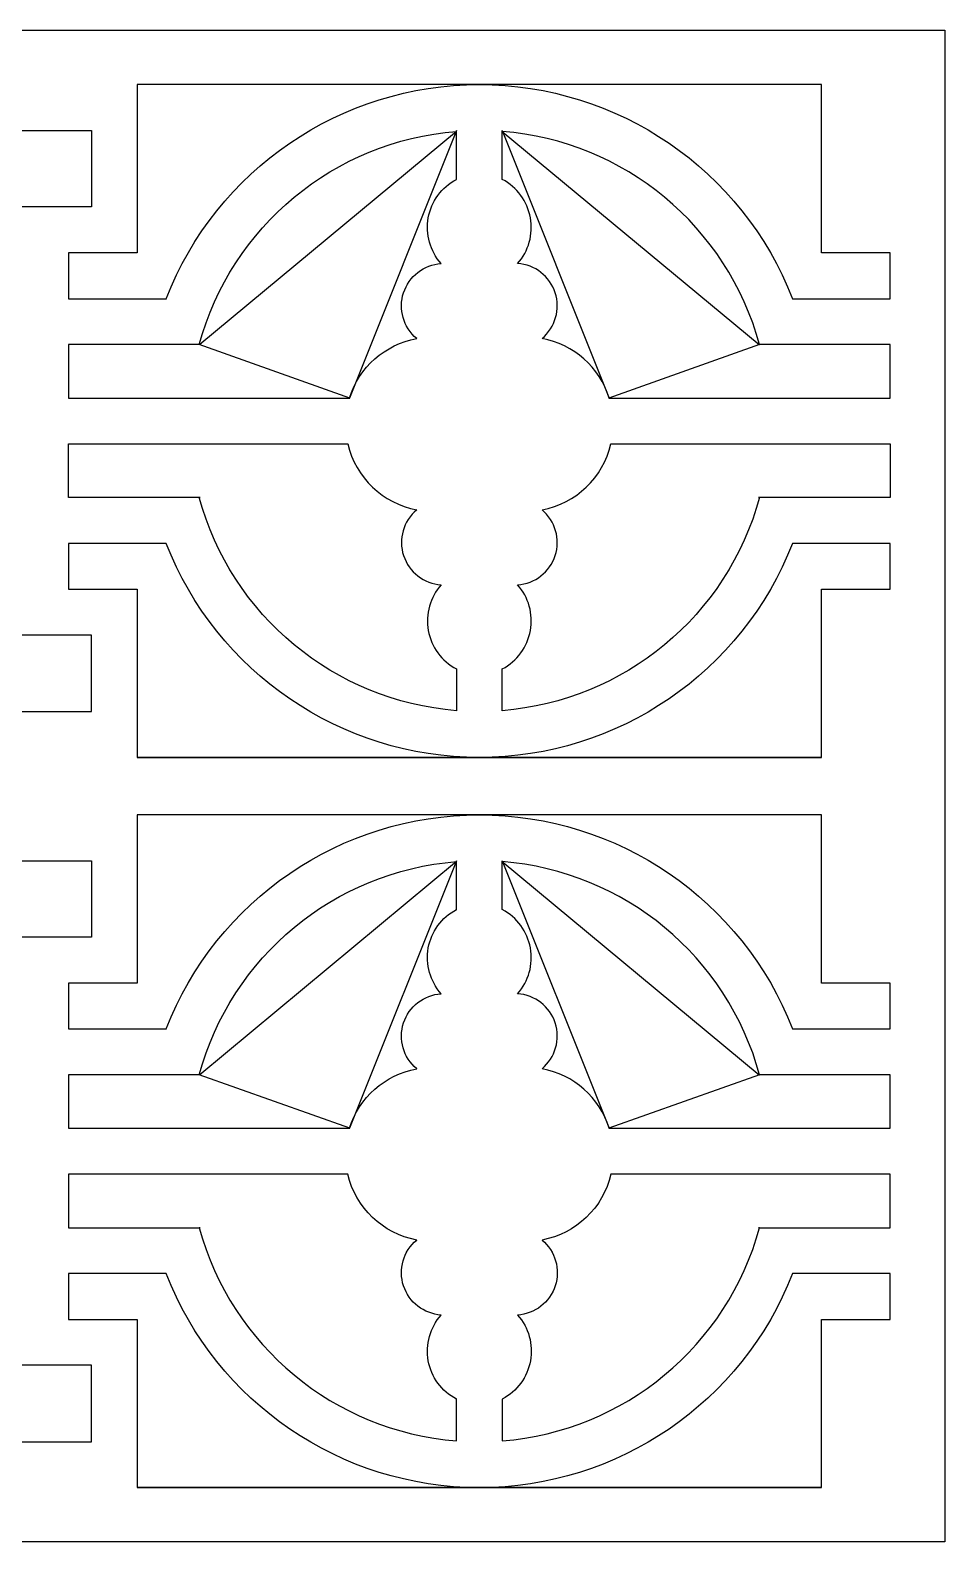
# Model space of a CAD drawing. Header units: centimetres. Extents: x -7.4 to 7.8, y -12.9 to 13.7.
# Drawn here: x 0.23 to 7.83, y 1.17 to 13.73 of the extents above; entities that cross this region are included whole.
import ezdxf

# ---------------------------------------------------------------- set-up
doc = ezdxf.new("R2010")
doc.units = ezdxf.units.CM
doc.header["$MEASUREMENT"] = 0
doc.layers.add('layer 1', color=7, linetype='Continuous')

msp = doc.modelspace()

# ---------------------------------------------------------------- linework, layer by layer
at = {"layer": 'layer 1', "color": 177}
for points, knots in [([(-7.37067, 1.17018), (-7.37067, 1.17018), (7.83042, 1.17018), (7.83042, 1.17018), (7.83042, 1.17018), (7.83042, 1.17018), (7.83042, 13.72503), (7.83042, 13.72503), (7.83042, 13.72503), (7.83042, 13.72503), (-7.37067, 13.72503), (-7.37067, 13.72503), (-7.37067, 13.72503), (-7.37067, 13.72503), (-7.37067, 1.17018), (-7.37067, 1.17018), (-7.37067, 1.17018), (-7.37067, 1.17018), (-7.37067, 1.17018), (-7.37067, 1.17018)], [0, 0, 0, 0, 0.16666667, 0.16666667, 0.16666667, 0.16666667, 0.33333333, 0.33333333, 0.33333333, 0.33333333, 0.5, 0.5, 0.5, 0.5, 0.66666667, 0.66666667, 0.66666667, 0.66666667, 1, 1, 1, 1]), ([(1.36337, 11.49529), (1.36337, 11.49529), (0.54753, 11.49529), (0.54753, 11.49529), (0.54753, 11.49529), (0.54753, 11.49529), (0.54753, 11.87635), (0.54753, 11.87635), (0.54753, 11.87635), (0.54753, 11.87635), (1.11911, 11.87635), (1.11911, 11.87635), (1.11911, 11.87635), (1.11911, 11.87635), (1.11911, 13.27355), (1.11911, 13.27355), (1.11911, 13.27355), (1.11911, 13.27355), (6.80607, 13.27355), (6.80607, 13.27355), (6.80607, 13.27355), (6.80607, 13.27355), (6.80607, 11.87635), (6.80607, 11.87635), (6.80607, 11.87635), (6.80607, 11.87635), (7.37766, 11.87635), (7.37766, 11.87635), (7.37766, 11.87635), (7.37766, 11.87635), (7.37766, 11.49529), (7.37766, 11.49529), (7.37766, 11.49529), (7.37766, 11.49529), (6.5657, 11.49529), (6.5657, 11.49529), (6.5657, 11.49529), (6.1471, 12.56763), (5.11373, 13.27355), (3.96259, 13.27355), (3.96259, 13.27355), (2.81144, 13.27355), (1.77808, 12.56763), (1.35948, 11.49529), (1.35948, 11.49529), (1.35948, 11.49529), (1.36337, 11.49529), (1.36337, 11.49529)], [0, 0, 0, 0, 0.07692308, 0.07692308, 0.07692308, 0.07692308, 0.15384615, 0.15384615, 0.15384615, 0.15384615, 0.23076923, 0.23076923, 0.23076923, 0.23076923, 0.30769231, 0.30769231, 0.30769231, 0.30769231, 0.38461538, 0.38461538, 0.38461538, 0.38461538, 0.46153846, 0.46153846, 0.46153846, 0.46153846, 0.53846154, 0.53846154, 0.53846154, 0.53846154, 0.61538462, 0.61538462, 0.61538462, 0.61538462, 0.69230769, 0.69230769, 0.69230769, 0.69230769, 0.76923077, 0.76923077, 0.76923077, 0.76923077, 0.84615385, 0.84615385, 0.84615385, 0.84615385, 1, 1, 1, 1]), ([(-0.27809, 12.2574), (-0.27809, 12.2574), (0.73806, 12.2574), (0.73806, 12.2574), (0.73806, 12.2574), (0.73806, 12.2574), (0.73806, 12.8925), (0.73806, 12.8925), (0.73806, 12.8925), (0.73806, 12.8925), (-0.27809, 12.8925), (-0.27809, 12.8925), (-0.27809, 12.8925), (-0.27809, 12.8925), (-0.27809, 12.2574), (-0.27809, 12.2574), (-0.27809, 12.2574), (-0.27809, 12.2574), (-0.27809, 12.2574), (-0.27809, 12.2574)], [0, 0, 0, 0, 0.16666667, 0.16666667, 0.16666667, 0.16666667, 0.33333333, 0.33333333, 0.33333333, 0.33333333, 0.5, 0.5, 0.5, 0.5, 0.66666667, 0.66666667, 0.66666667, 0.66666667, 1, 1, 1, 1]), ([(3.77206, 12.88496), (2.75735, 12.8046), (1.90215, 12.09624), (1.6343, 11.11424), (1.6343, 11.11424), (1.6343, 11.11424), (1.63865, 11.11424), (1.63865, 11.11424), (1.63865, 11.11424), (1.63865, 11.11424), (3.77206, 12.88496), (3.77206, 12.88496)], [0, 0, 0, 0, 0.25, 0.25, 0.25, 0.25, 0.5, 0.5, 0.5, 0.5, 1, 1, 1, 1]), ([(3.77206, 12.8925), (3.77206, 12.8925), (3.77206, 12.48589), (3.77206, 12.48589), (3.77206, 12.48589), (3.64938, 12.42127), (3.56323, 12.30382), (3.53843, 12.16741), (3.53843, 12.16741), (3.51364, 12.03098), (3.55296, 11.89073), (3.64504, 11.78707), (3.64504, 11.78707), (3.50106, 11.77784), (3.37724, 11.68181), (3.33246, 11.54465), (3.33246, 11.54465), (3.28769, 11.4075), (3.33101, 11.2569), (3.44181, 11.1645), (3.44181, 11.1645), (3.1784, 11.11565), (2.96352, 10.92527), (2.8833, 10.66967), (2.8833, 10.66967), (2.8833, 10.66967), (3.77206, 12.8925), (3.77206, 12.8925)], [0, 0, 0, 0, 0.125, 0.125, 0.125, 0.125, 0.25, 0.25, 0.25, 0.25, 0.375, 0.375, 0.375, 0.375, 0.5, 0.5, 0.5, 0.5, 0.625, 0.625, 0.625, 0.625, 0.75, 0.75, 0.75, 0.75, 1, 1, 1, 1]), ([(4.15311, 12.8925), (4.15311, 12.8925), (4.15311, 12.48589), (4.15311, 12.48589), (4.15311, 12.48589), (4.27579, 12.42127), (4.36194, 12.30382), (4.38674, 12.16741), (4.38674, 12.16741), (4.41154, 12.03098), (4.37223, 11.89073), (4.28013, 11.78707), (4.28013, 11.78707), (4.42411, 11.77784), (4.54794, 11.68181), (4.59271, 11.54465), (4.59271, 11.54465), (4.63748, 11.4075), (4.59417, 11.2569), (4.48337, 11.1645), (4.48337, 11.1645), (4.74678, 11.11565), (4.96166, 10.92527), (5.04187, 10.66967), (5.04187, 10.66967), (5.04187, 10.66967), (4.15311, 12.8925), (4.15311, 12.8925)], [0, 0, 0, 0, 0.125, 0.125, 0.125, 0.125, 0.25, 0.25, 0.25, 0.25, 0.375, 0.375, 0.375, 0.375, 0.5, 0.5, 0.5, 0.5, 0.625, 0.625, 0.625, 0.625, 0.75, 0.75, 0.75, 0.75, 1, 1, 1, 1]), ([(4.15311, 12.88496), (5.16782, 12.8046), (6.02302, 12.09624), (6.29088, 11.11424), (6.29088, 11.11424), (6.29088, 11.11424), (6.28653, 11.11424), (6.28653, 11.11424), (6.28653, 11.11424), (6.28653, 11.11424), (4.15311, 12.88496), (4.15311, 12.88496)], [0, 0, 0, 0, 0.25, 0.25, 0.25, 0.25, 0.5, 0.5, 0.5, 0.5, 1, 1, 1, 1]), ([(2.88575, 10.66967), (2.88575, 10.66967), (0.54753, 10.66967), (0.54753, 10.66967), (0.54753, 10.66967), (0.54753, 10.66967), (0.54753, 11.11424), (0.54753, 11.11424), (0.54753, 11.11424), (0.54753, 11.11424), (1.6343, 11.11424), (1.6343, 11.11424), (1.6343, 11.11424), (1.6343, 11.11424), (2.88575, 10.66967), (2.88575, 10.66967)], [0, 0, 0, 0, 0.2, 0.2, 0.2, 0.2, 0.4, 0.4, 0.4, 0.4, 0.6, 0.6, 0.6, 0.6, 1, 1, 1, 1]), ([(6.29088, 11.11424), (6.29088, 11.11424), (7.37766, 11.11424), (7.37766, 11.11424), (7.37766, 11.11424), (7.37766, 11.11424), (7.37766, 10.66967), (7.37766, 10.66967), (7.37766, 10.66967), (7.37766, 10.66967), (5.03943, 10.66967), (5.03943, 10.66967), (5.03943, 10.66967), (5.03943, 10.66967), (6.29088, 11.11424), (6.29088, 11.11424)], [0, 0, 0, 0, 0.2, 0.2, 0.2, 0.2, 0.4, 0.4, 0.4, 0.4, 0.6, 0.6, 0.6, 0.6, 1, 1, 1, 1]), ([(1.6343, 9.84405), (1.90215, 8.86205), (2.75735, 8.15367), (3.77206, 8.07331), (3.77206, 8.07331), (3.77206, 8.07331), (3.77206, 8.42002), (3.77206, 8.42002), (3.77206, 8.42002), (3.64938, 8.48465), (3.56323, 8.60209), (3.53844, 8.73851), (3.53844, 8.73851), (3.51364, 8.87493), (3.55296, 9.01518), (3.64504, 9.11885), (3.64504, 9.11885), (3.50106, 9.12808), (3.37724, 9.22412), (3.33246, 9.36127), (3.33246, 9.36127), (3.28769, 9.49844), (3.33101, 9.64903), (3.44181, 9.74143), (3.44181, 9.74143), (3.15914, 9.79385), (2.9343, 10.00864), (2.869, 10.28861), (2.869, 10.28861), (2.869, 10.28861), (0.54753, 10.28861), (0.54753, 10.28861), (0.54753, 10.28861), (0.54753, 10.28861), (0.54753, 9.84405), (0.54753, 9.84405), (0.54753, 9.84405), (0.54753, 9.84405), (1.6343, 9.84405), (1.6343, 9.84405), (1.6343, 9.84405), (1.6343, 9.84405), (1.64177, 9.84405), (1.64177, 9.84405), (1.64177, 9.84405), (1.64177, 9.84405), (1.6343, 9.84405), (1.6343, 9.84405)], [0, 0, 0, 0, 0.07692308, 0.07692308, 0.07692308, 0.07692308, 0.15384615, 0.15384615, 0.15384615, 0.15384615, 0.23076923, 0.23076923, 0.23076923, 0.23076923, 0.30769231, 0.30769231, 0.30769231, 0.30769231, 0.38461538, 0.38461538, 0.38461538, 0.38461538, 0.46153846, 0.46153846, 0.46153846, 0.46153846, 0.53846154, 0.53846154, 0.53846154, 0.53846154, 0.61538462, 0.61538462, 0.61538462, 0.61538462, 0.69230769, 0.69230769, 0.69230769, 0.69230769, 0.76923077, 0.76923077, 0.76923077, 0.76923077, 0.84615385, 0.84615385, 0.84615385, 0.84615385, 1, 1, 1, 1]), ([(6.28342, 9.84405), (6.28342, 9.84405), (6.29088, 9.84405), (6.29088, 9.84405), (6.29088, 9.84405), (6.29088, 9.84405), (7.37766, 9.84405), (7.37766, 9.84405), (7.37766, 9.84405), (7.37766, 9.84405), (7.37766, 10.28861), (7.37766, 10.28861), (7.37766, 10.28861), (7.37766, 10.28861), (5.05617, 10.28861), (5.05617, 10.28861), (5.05617, 10.28861), (4.99087, 10.00864), (4.76604, 9.79385), (4.48337, 9.74143), (4.48337, 9.74143), (4.59417, 9.64903), (4.63748, 9.49844), (4.59271, 9.36127), (4.59271, 9.36127), (4.54794, 9.22412), (4.42411, 9.12808), (4.28013, 9.11885), (4.28013, 9.11885), (4.37223, 9.01518), (4.41154, 8.87493), (4.38673, 8.73851), (4.38673, 8.73851), (4.36194, 8.60209), (4.27579, 8.48465), (4.15311, 8.42002), (4.15311, 8.42002), (4.15311, 8.42002), (4.15311, 8.07331), (4.15311, 8.07331), (4.15311, 8.07331), (5.16782, 8.15367), (6.02302, 8.86205), (6.29088, 9.84405), (6.29088, 9.84405), (6.29088, 9.84405), (6.28342, 9.84405), (6.28342, 9.84405)], [0, 0, 0, 0, 0.07692308, 0.07692308, 0.07692308, 0.07692308, 0.15384615, 0.15384615, 0.15384615, 0.15384615, 0.23076923, 0.23076923, 0.23076923, 0.23076923, 0.30769231, 0.30769231, 0.30769231, 0.30769231, 0.38461538, 0.38461538, 0.38461538, 0.38461538, 0.46153846, 0.46153846, 0.46153846, 0.46153846, 0.53846154, 0.53846154, 0.53846154, 0.53846154, 0.61538462, 0.61538462, 0.61538462, 0.61538462, 0.69230769, 0.69230769, 0.69230769, 0.69230769, 0.76923077, 0.76923077, 0.76923077, 0.76923077, 0.84615385, 0.84615385, 0.84615385, 0.84615385, 1, 1, 1, 1]), ([(1.11911, 7.68473), (1.11911, 7.68473), (1.11911, 9.08194), (1.11911, 9.08194), (1.11911, 9.08194), (1.11911, 9.08194), (0.54753, 9.08194), (0.54753, 9.08194), (0.54753, 9.08194), (0.54753, 9.08194), (0.54753, 9.46299), (0.54753, 9.46299), (0.54753, 9.46299), (0.54753, 9.46299), (1.35948, 9.46299), (1.35948, 9.46299), (1.35948, 9.46299), (1.77808, 8.39064), (2.81144, 7.68473), (3.96259, 7.68473), (3.96259, 7.68473), (5.11373, 7.68473), (6.1471, 8.39064), (6.5657, 9.46299), (6.5657, 9.46299), (6.5657, 9.46299), (7.37766, 9.46299), (7.37766, 9.46299), (7.37766, 9.46299), (7.37766, 9.46299), (7.37766, 9.08194), (7.37766, 9.08194), (7.37766, 9.08194), (7.37766, 9.08194), (6.80607, 9.08194), (6.80607, 9.08194), (6.80607, 9.08194), (6.80607, 9.08194), (6.80607, 7.68473), (6.80607, 7.68473), (6.80607, 7.68473), (6.80607, 7.68473), (1.11911, 7.68473), (1.11911, 7.68473)], [0, 0, 0, 0, 0.08333333, 0.08333333, 0.08333333, 0.08333333, 0.16666667, 0.16666667, 0.16666667, 0.16666667, 0.25, 0.25, 0.25, 0.25, 0.33333333, 0.33333333, 0.33333333, 0.33333333, 0.41666667, 0.41666667, 0.41666667, 0.41666667, 0.5, 0.5, 0.5, 0.5, 0.58333333, 0.58333333, 0.58333333, 0.58333333, 0.66666667, 0.66666667, 0.66666667, 0.66666667, 0.75, 0.75, 0.75, 0.75, 0.83333333, 0.83333333, 0.83333333, 0.83333333, 1, 1, 1, 1]), ([(-0.27809, 8.70088), (-0.27809, 8.70088), (0.73806, 8.70088), (0.73806, 8.70088), (0.73806, 8.70088), (0.73806, 8.70088), (0.73806, 8.06579), (0.73806, 8.06579), (0.73806, 8.06579), (0.73806, 8.06579), (-0.27809, 8.06579), (-0.27809, 8.06579), (-0.27809, 8.06579), (-0.27809, 8.06579), (-0.27809, 8.70088), (-0.27809, 8.70088), (-0.27809, 8.70088), (-0.27809, 8.70088), (-0.27809, 8.70088), (-0.27809, 8.70088)], [0, 0, 0, 0, 0.16666667, 0.16666667, 0.16666667, 0.16666667, 0.33333333, 0.33333333, 0.33333333, 0.33333333, 0.5, 0.5, 0.5, 0.5, 0.66666667, 0.66666667, 0.66666667, 0.66666667, 1, 1, 1, 1]), ([(1.11911, 7.68473), (1.11911, 7.68473), (6.80607, 7.68473), (6.80607, 7.68473), (6.80607, 7.68473), (6.80607, 7.68473), (1.11911, 7.68473), (1.11911, 7.68473), (1.11911, 7.68473), (1.11911, 7.68473), (1.11911, 7.68473), (1.11911, 7.68473)], [0, 0, 0, 0, 0.25, 0.25, 0.25, 0.25, 0.5, 0.5, 0.5, 0.5, 1, 1, 1, 1]), ([(1.36337, 5.43016), (1.36337, 5.43016), (0.54753, 5.43016), (0.54753, 5.43016), (0.54753, 5.43016), (0.54753, 5.43016), (0.54753, 5.81122), (0.54753, 5.81122), (0.54753, 5.81122), (0.54753, 5.81122), (1.11911, 5.81122), (1.11911, 5.81122), (1.11911, 5.81122), (1.11911, 5.81122), (1.11911, 7.20841), (1.11911, 7.20841), (1.11911, 7.20841), (1.11911, 7.20841), (6.80607, 7.20841), (6.80607, 7.20841), (6.80607, 7.20841), (6.80607, 7.20841), (6.80607, 5.81122), (6.80607, 5.81122), (6.80607, 5.81122), (6.80607, 5.81122), (7.37766, 5.81122), (7.37766, 5.81122), (7.37766, 5.81122), (7.37766, 5.81122), (7.37766, 5.43016), (7.37766, 5.43016), (7.37766, 5.43016), (7.37766, 5.43016), (6.5657, 5.43016), (6.5657, 5.43016), (6.5657, 5.43016), (6.1471, 6.50248), (5.11373, 7.20841), (3.96259, 7.20841), (3.96259, 7.20841), (2.81144, 7.20841), (1.77808, 6.50248), (1.35948, 5.43016), (1.35948, 5.43016), (1.35948, 5.43016), (1.36337, 5.43016), (1.36337, 5.43016)], [0, 0, 0, 0, 0.07692308, 0.07692308, 0.07692308, 0.07692308, 0.15384615, 0.15384615, 0.15384615, 0.15384615, 0.23076923, 0.23076923, 0.23076923, 0.23076923, 0.30769231, 0.30769231, 0.30769231, 0.30769231, 0.38461538, 0.38461538, 0.38461538, 0.38461538, 0.46153846, 0.46153846, 0.46153846, 0.46153846, 0.53846154, 0.53846154, 0.53846154, 0.53846154, 0.61538462, 0.61538462, 0.61538462, 0.61538462, 0.69230769, 0.69230769, 0.69230769, 0.69230769, 0.76923077, 0.76923077, 0.76923077, 0.76923077, 0.84615385, 0.84615385, 0.84615385, 0.84615385, 1, 1, 1, 1]), ([(-0.27809, 6.19227), (-0.27809, 6.19227), (0.73806, 6.19227), (0.73806, 6.19227), (0.73806, 6.19227), (0.73806, 6.19227), (0.73806, 6.82735), (0.73806, 6.82735), (0.73806, 6.82735), (0.73806, 6.82735), (-0.27809, 6.82735), (-0.27809, 6.82735), (-0.27809, 6.82735), (-0.27809, 6.82735), (-0.27809, 6.19227), (-0.27809, 6.19227), (-0.27809, 6.19227), (-0.27809, 6.19227), (-0.27809, 6.19227), (-0.27809, 6.19227)], [0, 0, 0, 0, 0.16666667, 0.16666667, 0.16666667, 0.16666667, 0.33333333, 0.33333333, 0.33333333, 0.33333333, 0.5, 0.5, 0.5, 0.5, 0.66666667, 0.66666667, 0.66666667, 0.66666667, 1, 1, 1, 1]), ([(3.77206, 6.81982), (2.75735, 6.73945), (1.90215, 6.03111), (1.6343, 5.0491), (1.6343, 5.0491), (1.6343, 5.0491), (1.63865, 5.0491), (1.63865, 5.0491), (1.63865, 5.0491), (1.63865, 5.0491), (3.77206, 6.81982), (3.77206, 6.81982)], [0, 0, 0, 0, 0.25, 0.25, 0.25, 0.25, 0.5, 0.5, 0.5, 0.5, 1, 1, 1, 1]), ([(3.77206, 6.82735), (3.77206, 6.82735), (3.77206, 6.42074), (3.77206, 6.42074), (3.77206, 6.42074), (3.64938, 6.35612), (3.56323, 6.23869), (3.53843, 6.10227), (3.53843, 6.10227), (3.51364, 5.96585), (3.55296, 5.8256), (3.64504, 5.72194), (3.64504, 5.72194), (3.50106, 5.7127), (3.37724, 5.61668), (3.33246, 5.47952), (3.33246, 5.47952), (3.28769, 5.34237), (3.33101, 5.19177), (3.44181, 5.09937), (3.44181, 5.09937), (3.1784, 5.05052), (2.96352, 4.86014), (2.8833, 4.60454), (2.8833, 4.60454), (2.8833, 4.60454), (3.77206, 6.82735), (3.77206, 6.82735)], [0, 0, 0, 0, 0.125, 0.125, 0.125, 0.125, 0.25, 0.25, 0.25, 0.25, 0.375, 0.375, 0.375, 0.375, 0.5, 0.5, 0.5, 0.5, 0.625, 0.625, 0.625, 0.625, 0.75, 0.75, 0.75, 0.75, 1, 1, 1, 1]), ([(4.15311, 6.82735), (4.15311, 6.82735), (4.15311, 6.42074), (4.15311, 6.42074), (4.15311, 6.42074), (4.27579, 6.35612), (4.36194, 6.23869), (4.38674, 6.10227), (4.38674, 6.10227), (4.41154, 5.96585), (4.37223, 5.8256), (4.28013, 5.72194), (4.28013, 5.72194), (4.42411, 5.7127), (4.54794, 5.61668), (4.59271, 5.47952), (4.59271, 5.47952), (4.63748, 5.34237), (4.59417, 5.19177), (4.48337, 5.09937), (4.48337, 5.09937), (4.74678, 5.05052), (4.96166, 4.86014), (5.04187, 4.60454), (5.04187, 4.60454), (5.04187, 4.60454), (4.15311, 6.82735), (4.15311, 6.82735)], [0, 0, 0, 0, 0.125, 0.125, 0.125, 0.125, 0.25, 0.25, 0.25, 0.25, 0.375, 0.375, 0.375, 0.375, 0.5, 0.5, 0.5, 0.5, 0.625, 0.625, 0.625, 0.625, 0.75, 0.75, 0.75, 0.75, 1, 1, 1, 1]), ([(4.15311, 6.81982), (5.16782, 6.73945), (6.02302, 6.03111), (6.29088, 5.0491), (6.29088, 5.0491), (6.29088, 5.0491), (6.28653, 5.0491), (6.28653, 5.0491), (6.28653, 5.0491), (6.28653, 5.0491), (4.15311, 6.81982), (4.15311, 6.81982)], [0, 0, 0, 0, 0.25, 0.25, 0.25, 0.25, 0.5, 0.5, 0.5, 0.5, 1, 1, 1, 1]), ([(2.88575, 4.60454), (2.88575, 4.60454), (0.54753, 4.60454), (0.54753, 4.60454), (0.54753, 4.60454), (0.54753, 4.60454), (0.54753, 5.0491), (0.54753, 5.0491), (0.54753, 5.0491), (0.54753, 5.0491), (1.6343, 5.0491), (1.6343, 5.0491), (1.6343, 5.0491), (1.6343, 5.0491), (2.88575, 4.60454), (2.88575, 4.60454)], [0, 0, 0, 0, 0.2, 0.2, 0.2, 0.2, 0.4, 0.4, 0.4, 0.4, 0.6, 0.6, 0.6, 0.6, 1, 1, 1, 1]), ([(6.29088, 5.0491), (6.29088, 5.0491), (7.37766, 5.0491), (7.37766, 5.0491), (7.37766, 5.0491), (7.37766, 5.0491), (7.37766, 4.60454), (7.37766, 4.60454), (7.37766, 4.60454), (7.37766, 4.60454), (5.03943, 4.60454), (5.03943, 4.60454), (5.03943, 4.60454), (5.03943, 4.60454), (6.29088, 5.0491), (6.29088, 5.0491)], [0, 0, 0, 0, 0.2, 0.2, 0.2, 0.2, 0.4, 0.4, 0.4, 0.4, 0.6, 0.6, 0.6, 0.6, 1, 1, 1, 1]), ([(1.64177, 3.77892), (1.64177, 3.77892), (1.6343, 3.77892), (1.6343, 3.77892), (1.6343, 3.77892), (1.6343, 3.77892), (0.54753, 3.77892), (0.54753, 3.77892), (0.54753, 3.77892), (0.54753, 3.77892), (0.54753, 4.22348), (0.54753, 4.22348), (0.54753, 4.22348), (0.54753, 4.22348), (2.869, 4.22348), (2.869, 4.22348), (2.869, 4.22348), (2.9343, 3.9435), (3.15914, 3.72872), (3.44181, 3.6763), (3.44181, 3.6763), (3.33101, 3.5839), (3.28769, 3.4333), (3.33246, 3.29614), (3.33246, 3.29614), (3.37724, 3.15899), (3.50106, 3.06295), (3.64504, 3.05372), (3.64504, 3.05372), (3.55296, 2.95005), (3.51364, 2.8098), (3.53844, 2.67338), (3.53844, 2.67338), (3.56323, 2.53696), (3.64938, 2.41952), (3.77206, 2.35489), (3.77206, 2.35489), (3.77206, 2.35489), (3.77206, 2.00818), (3.77206, 2.00818), (3.77206, 2.00818), (2.75735, 2.08854), (1.90215, 2.79691), (1.6343, 3.77892), (1.6343, 3.77892), (1.6343, 3.77892), (1.64177, 3.77892), (1.64177, 3.77892)], [0, 0, 0, 0, 0.07692308, 0.07692308, 0.07692308, 0.07692308, 0.15384615, 0.15384615, 0.15384615, 0.15384615, 0.23076923, 0.23076923, 0.23076923, 0.23076923, 0.30769231, 0.30769231, 0.30769231, 0.30769231, 0.38461538, 0.38461538, 0.38461538, 0.38461538, 0.46153846, 0.46153846, 0.46153846, 0.46153846, 0.53846154, 0.53846154, 0.53846154, 0.53846154, 0.61538462, 0.61538462, 0.61538462, 0.61538462, 0.69230769, 0.69230769, 0.69230769, 0.69230769, 0.76923077, 0.76923077, 0.76923077, 0.76923077, 0.84615385, 0.84615385, 0.84615385, 0.84615385, 1, 1, 1, 1]), ([(6.29088, 3.77892), (6.02302, 2.79691), (5.16782, 2.08854), (4.15311, 2.00818), (4.15311, 2.00818), (4.15311, 2.00818), (4.15311, 2.35489), (4.15311, 2.35489), (4.15311, 2.35489), (4.27579, 2.41952), (4.36194, 2.53696), (4.38673, 2.67338), (4.38673, 2.67338), (4.41154, 2.8098), (4.37223, 2.95005), (4.28013, 3.05372), (4.28013, 3.05372), (4.42411, 3.06295), (4.54794, 3.15899), (4.59271, 3.29614), (4.59271, 3.29614), (4.63748, 3.4333), (4.59417, 3.5839), (4.48337, 3.6763), (4.48337, 3.6763), (4.76604, 3.72872), (4.99087, 3.9435), (5.05617, 4.22348), (5.05617, 4.22348), (5.05617, 4.22348), (7.37766, 4.22348), (7.37766, 4.22348), (7.37766, 4.22348), (7.37766, 4.22348), (7.37766, 3.77892), (7.37766, 3.77892), (7.37766, 3.77892), (7.37766, 3.77892), (6.29088, 3.77892), (6.29088, 3.77892), (6.29088, 3.77892), (6.29088, 3.77892), (6.28342, 3.77892), (6.28342, 3.77892), (6.28342, 3.77892), (6.28342, 3.77892), (6.29088, 3.77892), (6.29088, 3.77892)], [0, 0, 0, 0, 0.07692308, 0.07692308, 0.07692308, 0.07692308, 0.15384615, 0.15384615, 0.15384615, 0.15384615, 0.23076923, 0.23076923, 0.23076923, 0.23076923, 0.30769231, 0.30769231, 0.30769231, 0.30769231, 0.38461538, 0.38461538, 0.38461538, 0.38461538, 0.46153846, 0.46153846, 0.46153846, 0.46153846, 0.53846154, 0.53846154, 0.53846154, 0.53846154, 0.61538462, 0.61538462, 0.61538462, 0.61538462, 0.69230769, 0.69230769, 0.69230769, 0.69230769, 0.76923077, 0.76923077, 0.76923077, 0.76923077, 0.84615385, 0.84615385, 0.84615385, 0.84615385, 1, 1, 1, 1]), ([(1.11911, 1.6196), (1.11911, 1.6196), (1.11911, 3.0168), (1.11911, 3.0168), (1.11911, 3.0168), (1.11911, 3.0168), (0.54753, 3.0168), (0.54753, 3.0168), (0.54753, 3.0168), (0.54753, 3.0168), (0.54753, 3.39786), (0.54753, 3.39786), (0.54753, 3.39786), (0.54753, 3.39786), (1.35948, 3.39786), (1.35948, 3.39786), (1.35948, 3.39786), (1.77808, 2.32551), (2.81144, 1.6196), (3.96259, 1.6196), (3.96259, 1.6196), (5.11373, 1.6196), (6.1471, 2.32551), (6.5657, 3.39786), (6.5657, 3.39786), (6.5657, 3.39786), (7.37766, 3.39786), (7.37766, 3.39786), (7.37766, 3.39786), (7.37766, 3.39786), (7.37766, 3.0168), (7.37766, 3.0168), (7.37766, 3.0168), (7.37766, 3.0168), (6.80607, 3.0168), (6.80607, 3.0168), (6.80607, 3.0168), (6.80607, 3.0168), (6.80607, 1.6196), (6.80607, 1.6196), (6.80607, 1.6196), (6.80607, 1.6196), (1.11911, 1.6196), (1.11911, 1.6196)], [0, 0, 0, 0, 0.08333333, 0.08333333, 0.08333333, 0.08333333, 0.16666667, 0.16666667, 0.16666667, 0.16666667, 0.25, 0.25, 0.25, 0.25, 0.33333333, 0.33333333, 0.33333333, 0.33333333, 0.41666667, 0.41666667, 0.41666667, 0.41666667, 0.5, 0.5, 0.5, 0.5, 0.58333333, 0.58333333, 0.58333333, 0.58333333, 0.66666667, 0.66666667, 0.66666667, 0.66666667, 0.75, 0.75, 0.75, 0.75, 0.83333333, 0.83333333, 0.83333333, 0.83333333, 1, 1, 1, 1]), ([(-0.27809, 2.63575), (-0.27809, 2.63575), (0.73806, 2.63575), (0.73806, 2.63575), (0.73806, 2.63575), (0.73806, 2.63575), (0.73806, 2.00065), (0.73806, 2.00065), (0.73806, 2.00065), (0.73806, 2.00065), (-0.27809, 2.00065), (-0.27809, 2.00065), (-0.27809, 2.00065), (-0.27809, 2.00065), (-0.27809, 2.63575), (-0.27809, 2.63575), (-0.27809, 2.63575), (-0.27809, 2.63575), (-0.27809, 2.63575), (-0.27809, 2.63575)], [0, 0, 0, 0, 0.16666667, 0.16666667, 0.16666667, 0.16666667, 0.33333333, 0.33333333, 0.33333333, 0.33333333, 0.5, 0.5, 0.5, 0.5, 0.66666667, 0.66666667, 0.66666667, 0.66666667, 1, 1, 1, 1]), ([(1.11911, 1.6196), (1.11911, 1.6196), (6.80607, 1.6196), (6.80607, 1.6196), (6.80607, 1.6196), (6.80607, 1.6196), (1.11911, 1.6196), (1.11911, 1.6196), (1.11911, 1.6196), (1.11911, 1.6196), (1.11911, 1.6196), (1.11911, 1.6196)], [0, 0, 0, 0, 0.25, 0.25, 0.25, 0.25, 0.5, 0.5, 0.5, 0.5, 1, 1, 1, 1])]:
    msp.add_open_spline(points, degree=3, knots=knots, dxfattribs=at)
at = {"layer": 'layer 1', "lineweight": 9}
for points, knots in [([(-7.37067, 1.17018), (-7.37067, 1.17018), (7.83042, 1.17018), (7.83042, 1.17018), (7.83042, 1.17018), (7.83042, 1.17018), (7.83042, 13.72503), (7.83042, 13.72503), (7.83042, 13.72503), (7.83042, 13.72503), (-7.37067, 13.72503), (-7.37067, 13.72503), (-7.37067, 13.72503), (-7.37067, 13.72503), (-7.37067, 1.17018), (-7.37067, 1.17018), (-7.37067, 1.17018), (-7.37067, 1.17018), (-7.37067, 1.17018), (-7.37067, 1.17018)], [0, 0, 0, 0, 0.16666667, 0.16666667, 0.16666667, 0.16666667, 0.33333333, 0.33333333, 0.33333333, 0.33333333, 0.5, 0.5, 0.5, 0.5, 0.66666667, 0.66666667, 0.66666667, 0.66666667, 1, 1, 1, 1]), ([(1.36337, 11.49529), (1.36337, 11.49529), (0.54753, 11.49529), (0.54753, 11.49529), (0.54753, 11.49529), (0.54753, 11.49529), (0.54753, 11.87635), (0.54753, 11.87635), (0.54753, 11.87635), (0.54753, 11.87635), (1.11911, 11.87635), (1.11911, 11.87635), (1.11911, 11.87635), (1.11911, 11.87635), (1.11911, 13.27355), (1.11911, 13.27355), (1.11911, 13.27355), (1.11911, 13.27355), (6.80607, 13.27355), (6.80607, 13.27355), (6.80607, 13.27355), (6.80607, 13.27355), (6.80607, 11.87635), (6.80607, 11.87635), (6.80607, 11.87635), (6.80607, 11.87635), (7.37766, 11.87635), (7.37766, 11.87635), (7.37766, 11.87635), (7.37766, 11.87635), (7.37766, 11.49529), (7.37766, 11.49529), (7.37766, 11.49529), (7.37766, 11.49529), (6.5657, 11.49529), (6.5657, 11.49529), (6.5657, 11.49529), (6.1471, 12.56763), (5.11373, 13.27355), (3.96259, 13.27355), (3.96259, 13.27355), (2.81144, 13.27355), (1.77808, 12.56763), (1.35948, 11.49529)], [0, 0, 0, 0, 0.08333333, 0.08333333, 0.08333333, 0.08333333, 0.16666667, 0.16666667, 0.16666667, 0.16666667, 0.25, 0.25, 0.25, 0.25, 0.33333333, 0.33333333, 0.33333333, 0.33333333, 0.41666667, 0.41666667, 0.41666667, 0.41666667, 0.5, 0.5, 0.5, 0.5, 0.58333333, 0.58333333, 0.58333333, 0.58333333, 0.66666667, 0.66666667, 0.66666667, 0.66666667, 0.75, 0.75, 0.75, 0.75, 0.83333333, 0.83333333, 0.83333333, 0.83333333, 1, 1, 1, 1]), ([(-0.27809, 12.2574), (-0.27809, 12.2574), (0.73806, 12.2574), (0.73806, 12.2574), (0.73806, 12.2574), (0.73806, 12.2574), (0.73806, 12.8925), (0.73806, 12.8925), (0.73806, 12.8925), (0.73806, 12.8925), (-0.27809, 12.8925), (-0.27809, 12.8925), (-0.27809, 12.8925), (-0.27809, 12.8925), (-0.27809, 12.2574), (-0.27809, 12.2574), (-0.27809, 12.2574), (-0.27809, 12.2574), (-0.27809, 12.2574), (-0.27809, 12.2574)], [0, 0, 0, 0, 0.16666667, 0.16666667, 0.16666667, 0.16666667, 0.33333333, 0.33333333, 0.33333333, 0.33333333, 0.5, 0.5, 0.5, 0.5, 0.66666667, 0.66666667, 0.66666667, 0.66666667, 1, 1, 1, 1]), ([(3.77206, 12.88496), (2.75735, 12.8046), (1.90215, 12.09624), (1.6343, 11.11424), (1.6343, 11.11424), (1.6343, 11.11424), (1.63865, 11.11424), (1.63865, 11.11424)], [0, 0, 0, 0, 0.33333333, 0.33333333, 0.33333333, 0.33333333, 1, 1, 1, 1]), ([(3.77206, 12.8925), (3.77206, 12.8925), (3.77206, 12.48589), (3.77206, 12.48589), (3.77206, 12.48589), (3.64938, 12.42127), (3.56323, 12.30382), (3.53843, 12.16741), (3.53843, 12.16741), (3.51364, 12.03098), (3.55296, 11.89073), (3.64504, 11.78707), (3.64504, 11.78707), (3.50106, 11.77784), (3.37724, 11.68181), (3.33246, 11.54465), (3.33246, 11.54465), (3.28769, 11.4075), (3.33101, 11.2569), (3.44181, 11.1645), (3.44181, 11.1645), (3.1784, 11.11565), (2.96352, 10.92527), (2.8833, 10.66967)], [0, 0, 0, 0, 0.14285714, 0.14285714, 0.14285714, 0.14285714, 0.28571429, 0.28571429, 0.28571429, 0.28571429, 0.42857143, 0.42857143, 0.42857143, 0.42857143, 0.57142857, 0.57142857, 0.57142857, 0.57142857, 0.71428571, 0.71428571, 0.71428571, 0.71428571, 1, 1, 1, 1]), ([(4.15311, 12.8925), (4.15311, 12.8925), (4.15311, 12.48589), (4.15311, 12.48589), (4.15311, 12.48589), (4.27579, 12.42127), (4.36194, 12.30382), (4.38674, 12.16741), (4.38674, 12.16741), (4.41154, 12.03098), (4.37223, 11.89073), (4.28013, 11.78707), (4.28013, 11.78707), (4.42411, 11.77784), (4.54794, 11.68181), (4.59271, 11.54465), (4.59271, 11.54465), (4.63748, 11.4075), (4.59417, 11.2569), (4.48337, 11.1645), (4.48337, 11.1645), (4.74678, 11.11565), (4.96166, 10.92527), (5.04187, 10.66967)], [0, 0, 0, 0, 0.14285714, 0.14285714, 0.14285714, 0.14285714, 0.28571429, 0.28571429, 0.28571429, 0.28571429, 0.42857143, 0.42857143, 0.42857143, 0.42857143, 0.57142857, 0.57142857, 0.57142857, 0.57142857, 0.71428571, 0.71428571, 0.71428571, 0.71428571, 1, 1, 1, 1]), ([(4.15311, 12.88496), (5.16782, 12.8046), (6.02302, 12.09624), (6.29088, 11.11424), (6.29088, 11.11424), (6.29088, 11.11424), (6.28653, 11.11424), (6.28653, 11.11424)], [0, 0, 0, 0, 0.33333333, 0.33333333, 0.33333333, 0.33333333, 1, 1, 1, 1]), ([(2.88575, 10.66967), (2.88575, 10.66967), (0.54753, 10.66967), (0.54753, 10.66967), (0.54753, 10.66967), (0.54753, 10.66967), (0.54753, 11.11424), (0.54753, 11.11424), (0.54753, 11.11424), (0.54753, 11.11424), (1.6343, 11.11424), (1.6343, 11.11424)], [0, 0, 0, 0, 0.25, 0.25, 0.25, 0.25, 0.5, 0.5, 0.5, 0.5, 1, 1, 1, 1]), ([(6.29088, 11.11424), (6.29088, 11.11424), (7.37766, 11.11424), (7.37766, 11.11424), (7.37766, 11.11424), (7.37766, 11.11424), (7.37766, 10.66967), (7.37766, 10.66967), (7.37766, 10.66967), (7.37766, 10.66967), (5.03943, 10.66967), (5.03943, 10.66967)], [0, 0, 0, 0, 0.25, 0.25, 0.25, 0.25, 0.5, 0.5, 0.5, 0.5, 1, 1, 1, 1]), ([(1.6343, 9.84405), (1.90215, 8.86205), (2.75735, 8.15367), (3.77206, 8.07331), (3.77206, 8.07331), (3.77206, 8.07331), (3.77206, 8.42002), (3.77206, 8.42002), (3.77206, 8.42002), (3.64938, 8.48465), (3.56323, 8.60209), (3.53844, 8.73851), (3.53844, 8.73851), (3.51364, 8.87493), (3.55296, 9.01518), (3.64504, 9.11885), (3.64504, 9.11885), (3.50106, 9.12808), (3.37724, 9.22412), (3.33246, 9.36127), (3.33246, 9.36127), (3.28769, 9.49844), (3.33101, 9.64903), (3.44181, 9.74143), (3.44181, 9.74143), (3.15914, 9.79385), (2.9343, 10.00864), (2.869, 10.28861), (2.869, 10.28861), (2.869, 10.28861), (0.54753, 10.28861), (0.54753, 10.28861), (0.54753, 10.28861), (0.54753, 10.28861), (0.54753, 9.84405), (0.54753, 9.84405), (0.54753, 9.84405), (0.54753, 9.84405), (1.6343, 9.84405), (1.6343, 9.84405), (1.6343, 9.84405), (1.6343, 9.84405), (1.64177, 9.84405), (1.64177, 9.84405)], [0, 0, 0, 0, 0.08333333, 0.08333333, 0.08333333, 0.08333333, 0.16666667, 0.16666667, 0.16666667, 0.16666667, 0.25, 0.25, 0.25, 0.25, 0.33333333, 0.33333333, 0.33333333, 0.33333333, 0.41666667, 0.41666667, 0.41666667, 0.41666667, 0.5, 0.5, 0.5, 0.5, 0.58333333, 0.58333333, 0.58333333, 0.58333333, 0.66666667, 0.66666667, 0.66666667, 0.66666667, 0.75, 0.75, 0.75, 0.75, 0.83333333, 0.83333333, 0.83333333, 0.83333333, 1, 1, 1, 1]), ([(6.28342, 9.84405), (6.28342, 9.84405), (6.29088, 9.84405), (6.29088, 9.84405), (6.29088, 9.84405), (6.29088, 9.84405), (7.37766, 9.84405), (7.37766, 9.84405), (7.37766, 9.84405), (7.37766, 9.84405), (7.37766, 10.28861), (7.37766, 10.28861), (7.37766, 10.28861), (7.37766, 10.28861), (5.05617, 10.28861), (5.05617, 10.28861), (5.05617, 10.28861), (4.99087, 10.00864), (4.76604, 9.79385), (4.48337, 9.74143), (4.48337, 9.74143), (4.59417, 9.64903), (4.63748, 9.49844), (4.59271, 9.36127), (4.59271, 9.36127), (4.54794, 9.22412), (4.42411, 9.12808), (4.28013, 9.11885), (4.28013, 9.11885), (4.37223, 9.01518), (4.41154, 8.87493), (4.38673, 8.73851), (4.38673, 8.73851), (4.36194, 8.60209), (4.27579, 8.48465), (4.15311, 8.42002), (4.15311, 8.42002), (4.15311, 8.42002), (4.15311, 8.07331), (4.15311, 8.07331), (4.15311, 8.07331), (5.16782, 8.15367), (6.02302, 8.86205), (6.29088, 9.84405)], [0, 0, 0, 0, 0.08333333, 0.08333333, 0.08333333, 0.08333333, 0.16666667, 0.16666667, 0.16666667, 0.16666667, 0.25, 0.25, 0.25, 0.25, 0.33333333, 0.33333333, 0.33333333, 0.33333333, 0.41666667, 0.41666667, 0.41666667, 0.41666667, 0.5, 0.5, 0.5, 0.5, 0.58333333, 0.58333333, 0.58333333, 0.58333333, 0.66666667, 0.66666667, 0.66666667, 0.66666667, 0.75, 0.75, 0.75, 0.75, 0.83333333, 0.83333333, 0.83333333, 0.83333333, 1, 1, 1, 1]), ([(1.11911, 7.68473), (1.11911, 7.68473), (1.11911, 9.08194), (1.11911, 9.08194), (1.11911, 9.08194), (1.11911, 9.08194), (0.54753, 9.08194), (0.54753, 9.08194), (0.54753, 9.08194), (0.54753, 9.08194), (0.54753, 9.46299), (0.54753, 9.46299), (0.54753, 9.46299), (0.54753, 9.46299), (1.35948, 9.46299), (1.35948, 9.46299), (1.35948, 9.46299), (1.77808, 8.39064), (2.81144, 7.68473), (3.96259, 7.68473), (3.96259, 7.68473), (5.11373, 7.68473), (6.1471, 8.39064), (6.5657, 9.46299), (6.5657, 9.46299), (6.5657, 9.46299), (7.37766, 9.46299), (7.37766, 9.46299), (7.37766, 9.46299), (7.37766, 9.46299), (7.37766, 9.08194), (7.37766, 9.08194), (7.37766, 9.08194), (7.37766, 9.08194), (6.80607, 9.08194), (6.80607, 9.08194), (6.80607, 9.08194), (6.80607, 9.08194), (6.80607, 7.68473), (6.80607, 7.68473)], [0, 0, 0, 0, 0.09090909, 0.09090909, 0.09090909, 0.09090909, 0.18181818, 0.18181818, 0.18181818, 0.18181818, 0.27272727, 0.27272727, 0.27272727, 0.27272727, 0.36363636, 0.36363636, 0.36363636, 0.36363636, 0.45454545, 0.45454545, 0.45454545, 0.45454545, 0.54545455, 0.54545455, 0.54545455, 0.54545455, 0.63636364, 0.63636364, 0.63636364, 0.63636364, 0.72727273, 0.72727273, 0.72727273, 0.72727273, 0.81818182, 0.81818182, 0.81818182, 0.81818182, 1, 1, 1, 1]), ([(-0.27809, 8.70088), (-0.27809, 8.70088), (0.73806, 8.70088), (0.73806, 8.70088), (0.73806, 8.70088), (0.73806, 8.70088), (0.73806, 8.06579), (0.73806, 8.06579), (0.73806, 8.06579), (0.73806, 8.06579), (-0.27809, 8.06579), (-0.27809, 8.06579), (-0.27809, 8.06579), (-0.27809, 8.06579), (-0.27809, 8.70088), (-0.27809, 8.70088), (-0.27809, 8.70088), (-0.27809, 8.70088), (-0.27809, 8.70088), (-0.27809, 8.70088)], [0, 0, 0, 0, 0.16666667, 0.16666667, 0.16666667, 0.16666667, 0.33333333, 0.33333333, 0.33333333, 0.33333333, 0.5, 0.5, 0.5, 0.5, 0.66666667, 0.66666667, 0.66666667, 0.66666667, 1, 1, 1, 1]), ([(1.11911, 7.68473), (1.11911, 7.68473), (6.80607, 7.68473), (6.80607, 7.68473), (6.80607, 7.68473), (6.80607, 7.68473), (1.11911, 7.68473), (1.11911, 7.68473), (1.11911, 7.68473), (1.11911, 7.68473), (1.11911, 7.68473), (1.11911, 7.68473)], [0, 0, 0, 0, 0.25, 0.25, 0.25, 0.25, 0.5, 0.5, 0.5, 0.5, 1, 1, 1, 1]), ([(1.36337, 5.43016), (1.36337, 5.43016), (0.54753, 5.43016), (0.54753, 5.43016), (0.54753, 5.43016), (0.54753, 5.43016), (0.54753, 5.81122), (0.54753, 5.81122), (0.54753, 5.81122), (0.54753, 5.81122), (1.11911, 5.81122), (1.11911, 5.81122), (1.11911, 5.81122), (1.11911, 5.81122), (1.11911, 7.20841), (1.11911, 7.20841), (1.11911, 7.20841), (1.11911, 7.20841), (6.80607, 7.20841), (6.80607, 7.20841), (6.80607, 7.20841), (6.80607, 7.20841), (6.80607, 5.81122), (6.80607, 5.81122), (6.80607, 5.81122), (6.80607, 5.81122), (7.37766, 5.81122), (7.37766, 5.81122), (7.37766, 5.81122), (7.37766, 5.81122), (7.37766, 5.43016), (7.37766, 5.43016), (7.37766, 5.43016), (7.37766, 5.43016), (6.5657, 5.43016), (6.5657, 5.43016), (6.5657, 5.43016), (6.1471, 6.50248), (5.11373, 7.20841), (3.96259, 7.20841), (3.96259, 7.20841), (2.81144, 7.20841), (1.77808, 6.50248), (1.35948, 5.43016)], [0, 0, 0, 0, 0.08333333, 0.08333333, 0.08333333, 0.08333333, 0.16666667, 0.16666667, 0.16666667, 0.16666667, 0.25, 0.25, 0.25, 0.25, 0.33333333, 0.33333333, 0.33333333, 0.33333333, 0.41666667, 0.41666667, 0.41666667, 0.41666667, 0.5, 0.5, 0.5, 0.5, 0.58333333, 0.58333333, 0.58333333, 0.58333333, 0.66666667, 0.66666667, 0.66666667, 0.66666667, 0.75, 0.75, 0.75, 0.75, 0.83333333, 0.83333333, 0.83333333, 0.83333333, 1, 1, 1, 1]), ([(-0.27809, 6.19227), (-0.27809, 6.19227), (0.73806, 6.19227), (0.73806, 6.19227), (0.73806, 6.19227), (0.73806, 6.19227), (0.73806, 6.82735), (0.73806, 6.82735), (0.73806, 6.82735), (0.73806, 6.82735), (-0.27809, 6.82735), (-0.27809, 6.82735), (-0.27809, 6.82735), (-0.27809, 6.82735), (-0.27809, 6.19227), (-0.27809, 6.19227), (-0.27809, 6.19227), (-0.27809, 6.19227), (-0.27809, 6.19227), (-0.27809, 6.19227)], [0, 0, 0, 0, 0.16666667, 0.16666667, 0.16666667, 0.16666667, 0.33333333, 0.33333333, 0.33333333, 0.33333333, 0.5, 0.5, 0.5, 0.5, 0.66666667, 0.66666667, 0.66666667, 0.66666667, 1, 1, 1, 1]), ([(3.77206, 6.81982), (2.75735, 6.73945), (1.90215, 6.03111), (1.6343, 5.0491), (1.6343, 5.0491), (1.6343, 5.0491), (1.63865, 5.0491), (1.63865, 5.0491)], [0, 0, 0, 0, 0.33333333, 0.33333333, 0.33333333, 0.33333333, 1, 1, 1, 1]), ([(3.77206, 6.82735), (3.77206, 6.82735), (3.77206, 6.42074), (3.77206, 6.42074), (3.77206, 6.42074), (3.64938, 6.35612), (3.56323, 6.23869), (3.53843, 6.10227), (3.53843, 6.10227), (3.51364, 5.96585), (3.55296, 5.8256), (3.64504, 5.72194), (3.64504, 5.72194), (3.50106, 5.7127), (3.37724, 5.61668), (3.33246, 5.47952), (3.33246, 5.47952), (3.28769, 5.34237), (3.33101, 5.19177), (3.44181, 5.09937), (3.44181, 5.09937), (3.1784, 5.05052), (2.96352, 4.86014), (2.8833, 4.60454)], [0, 0, 0, 0, 0.14285714, 0.14285714, 0.14285714, 0.14285714, 0.28571429, 0.28571429, 0.28571429, 0.28571429, 0.42857143, 0.42857143, 0.42857143, 0.42857143, 0.57142857, 0.57142857, 0.57142857, 0.57142857, 0.71428571, 0.71428571, 0.71428571, 0.71428571, 1, 1, 1, 1]), ([(4.15311, 6.82735), (4.15311, 6.82735), (4.15311, 6.42074), (4.15311, 6.42074), (4.15311, 6.42074), (4.27579, 6.35612), (4.36194, 6.23869), (4.38674, 6.10227), (4.38674, 6.10227), (4.41154, 5.96585), (4.37223, 5.8256), (4.28013, 5.72194), (4.28013, 5.72194), (4.42411, 5.7127), (4.54794, 5.61668), (4.59271, 5.47952), (4.59271, 5.47952), (4.63748, 5.34237), (4.59417, 5.19177), (4.48337, 5.09937), (4.48337, 5.09937), (4.74678, 5.05052), (4.96166, 4.86014), (5.04187, 4.60454)], [0, 0, 0, 0, 0.14285714, 0.14285714, 0.14285714, 0.14285714, 0.28571429, 0.28571429, 0.28571429, 0.28571429, 0.42857143, 0.42857143, 0.42857143, 0.42857143, 0.57142857, 0.57142857, 0.57142857, 0.57142857, 0.71428571, 0.71428571, 0.71428571, 0.71428571, 1, 1, 1, 1]), ([(4.15311, 6.81982), (5.16782, 6.73945), (6.02302, 6.03111), (6.29088, 5.0491), (6.29088, 5.0491), (6.29088, 5.0491), (6.28653, 5.0491), (6.28653, 5.0491)], [0, 0, 0, 0, 0.33333333, 0.33333333, 0.33333333, 0.33333333, 1, 1, 1, 1]), ([(2.88575, 4.60454), (2.88575, 4.60454), (0.54753, 4.60454), (0.54753, 4.60454), (0.54753, 4.60454), (0.54753, 4.60454), (0.54753, 5.0491), (0.54753, 5.0491), (0.54753, 5.0491), (0.54753, 5.0491), (1.6343, 5.0491), (1.6343, 5.0491)], [0, 0, 0, 0, 0.25, 0.25, 0.25, 0.25, 0.5, 0.5, 0.5, 0.5, 1, 1, 1, 1]), ([(6.29088, 5.0491), (6.29088, 5.0491), (7.37766, 5.0491), (7.37766, 5.0491), (7.37766, 5.0491), (7.37766, 5.0491), (7.37766, 4.60454), (7.37766, 4.60454), (7.37766, 4.60454), (7.37766, 4.60454), (5.03943, 4.60454), (5.03943, 4.60454)], [0, 0, 0, 0, 0.25, 0.25, 0.25, 0.25, 0.5, 0.5, 0.5, 0.5, 1, 1, 1, 1]), ([(1.64177, 3.77892), (1.64177, 3.77892), (1.6343, 3.77892), (1.6343, 3.77892), (1.6343, 3.77892), (1.6343, 3.77892), (0.54753, 3.77892), (0.54753, 3.77892), (0.54753, 3.77892), (0.54753, 3.77892), (0.54753, 4.22348), (0.54753, 4.22348), (0.54753, 4.22348), (0.54753, 4.22348), (2.869, 4.22348), (2.869, 4.22348), (2.869, 4.22348), (2.9343, 3.9435), (3.15914, 3.72872), (3.44181, 3.6763), (3.44181, 3.6763), (3.33101, 3.5839), (3.28769, 3.4333), (3.33246, 3.29614), (3.33246, 3.29614), (3.37724, 3.15899), (3.50106, 3.06295), (3.64504, 3.05372), (3.64504, 3.05372), (3.55296, 2.95005), (3.51364, 2.8098), (3.53844, 2.67338), (3.53844, 2.67338), (3.56323, 2.53696), (3.64938, 2.41952), (3.77206, 2.35489), (3.77206, 2.35489), (3.77206, 2.35489), (3.77206, 2.00818), (3.77206, 2.00818), (3.77206, 2.00818), (2.75735, 2.08854), (1.90215, 2.79691), (1.6343, 3.77892)], [0, 0, 0, 0, 0.08333333, 0.08333333, 0.08333333, 0.08333333, 0.16666667, 0.16666667, 0.16666667, 0.16666667, 0.25, 0.25, 0.25, 0.25, 0.33333333, 0.33333333, 0.33333333, 0.33333333, 0.41666667, 0.41666667, 0.41666667, 0.41666667, 0.5, 0.5, 0.5, 0.5, 0.58333333, 0.58333333, 0.58333333, 0.58333333, 0.66666667, 0.66666667, 0.66666667, 0.66666667, 0.75, 0.75, 0.75, 0.75, 0.83333333, 0.83333333, 0.83333333, 0.83333333, 1, 1, 1, 1]), ([(6.29088, 3.77892), (6.02302, 2.79691), (5.16782, 2.08854), (4.15311, 2.00818), (4.15311, 2.00818), (4.15311, 2.00818), (4.15311, 2.35489), (4.15311, 2.35489), (4.15311, 2.35489), (4.27579, 2.41952), (4.36194, 2.53696), (4.38673, 2.67338), (4.38673, 2.67338), (4.41154, 2.8098), (4.37223, 2.95005), (4.28013, 3.05372), (4.28013, 3.05372), (4.42411, 3.06295), (4.54794, 3.15899), (4.59271, 3.29614), (4.59271, 3.29614), (4.63748, 3.4333), (4.59417, 3.5839), (4.48337, 3.6763), (4.48337, 3.6763), (4.76604, 3.72872), (4.99087, 3.9435), (5.05617, 4.22348), (5.05617, 4.22348), (5.05617, 4.22348), (7.37766, 4.22348), (7.37766, 4.22348), (7.37766, 4.22348), (7.37766, 4.22348), (7.37766, 3.77892), (7.37766, 3.77892), (7.37766, 3.77892), (7.37766, 3.77892), (6.29088, 3.77892), (6.29088, 3.77892), (6.29088, 3.77892), (6.29088, 3.77892), (6.28342, 3.77892), (6.28342, 3.77892)], [0, 0, 0, 0, 0.08333333, 0.08333333, 0.08333333, 0.08333333, 0.16666667, 0.16666667, 0.16666667, 0.16666667, 0.25, 0.25, 0.25, 0.25, 0.33333333, 0.33333333, 0.33333333, 0.33333333, 0.41666667, 0.41666667, 0.41666667, 0.41666667, 0.5, 0.5, 0.5, 0.5, 0.58333333, 0.58333333, 0.58333333, 0.58333333, 0.66666667, 0.66666667, 0.66666667, 0.66666667, 0.75, 0.75, 0.75, 0.75, 0.83333333, 0.83333333, 0.83333333, 0.83333333, 1, 1, 1, 1]), ([(1.11911, 1.6196), (1.11911, 1.6196), (1.11911, 3.0168), (1.11911, 3.0168), (1.11911, 3.0168), (1.11911, 3.0168), (0.54753, 3.0168), (0.54753, 3.0168), (0.54753, 3.0168), (0.54753, 3.0168), (0.54753, 3.39786), (0.54753, 3.39786), (0.54753, 3.39786), (0.54753, 3.39786), (1.35948, 3.39786), (1.35948, 3.39786), (1.35948, 3.39786), (1.77808, 2.32551), (2.81144, 1.6196), (3.96259, 1.6196), (3.96259, 1.6196), (5.11373, 1.6196), (6.1471, 2.32551), (6.5657, 3.39786), (6.5657, 3.39786), (6.5657, 3.39786), (7.37766, 3.39786), (7.37766, 3.39786), (7.37766, 3.39786), (7.37766, 3.39786), (7.37766, 3.0168), (7.37766, 3.0168), (7.37766, 3.0168), (7.37766, 3.0168), (6.80607, 3.0168), (6.80607, 3.0168), (6.80607, 3.0168), (6.80607, 3.0168), (6.80607, 1.6196), (6.80607, 1.6196)], [0, 0, 0, 0, 0.09090909, 0.09090909, 0.09090909, 0.09090909, 0.18181818, 0.18181818, 0.18181818, 0.18181818, 0.27272727, 0.27272727, 0.27272727, 0.27272727, 0.36363636, 0.36363636, 0.36363636, 0.36363636, 0.45454545, 0.45454545, 0.45454545, 0.45454545, 0.54545455, 0.54545455, 0.54545455, 0.54545455, 0.63636364, 0.63636364, 0.63636364, 0.63636364, 0.72727273, 0.72727273, 0.72727273, 0.72727273, 0.81818182, 0.81818182, 0.81818182, 0.81818182, 1, 1, 1, 1]), ([(-0.27809, 2.63575), (-0.27809, 2.63575), (0.73806, 2.63575), (0.73806, 2.63575), (0.73806, 2.63575), (0.73806, 2.63575), (0.73806, 2.00065), (0.73806, 2.00065), (0.73806, 2.00065), (0.73806, 2.00065), (-0.27809, 2.00065), (-0.27809, 2.00065), (-0.27809, 2.00065), (-0.27809, 2.00065), (-0.27809, 2.63575), (-0.27809, 2.63575), (-0.27809, 2.63575), (-0.27809, 2.63575), (-0.27809, 2.63575), (-0.27809, 2.63575)], [0, 0, 0, 0, 0.16666667, 0.16666667, 0.16666667, 0.16666667, 0.33333333, 0.33333333, 0.33333333, 0.33333333, 0.5, 0.5, 0.5, 0.5, 0.66666667, 0.66666667, 0.66666667, 0.66666667, 1, 1, 1, 1]), ([(1.11911, 1.6196), (1.11911, 1.6196), (6.80607, 1.6196), (6.80607, 1.6196), (6.80607, 1.6196), (6.80607, 1.6196), (1.11911, 1.6196), (1.11911, 1.6196), (1.11911, 1.6196), (1.11911, 1.6196), (1.11911, 1.6196), (1.11911, 1.6196)], [0, 0, 0, 0, 0.25, 0.25, 0.25, 0.25, 0.5, 0.5, 0.5, 0.5, 1, 1, 1, 1])]:
    msp.add_open_spline(points, degree=3, knots=knots, dxfattribs=at)

doc.saveas('drawing.dxf')
